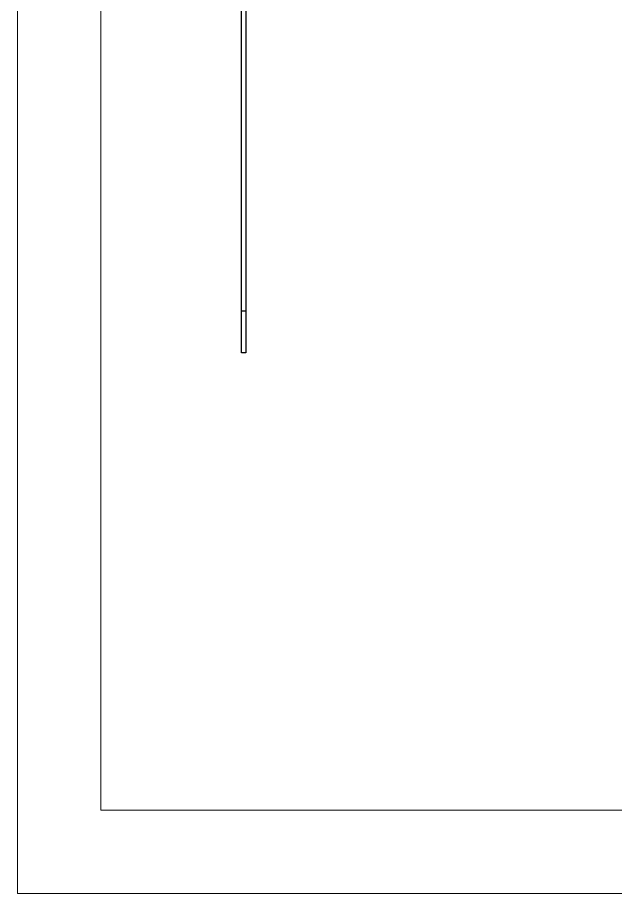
# Paper-space layout 'Cabinet back' of a CAD drawing. Header units: millimetres. Extents: x -5 to 1777, y -5 to 1255.
# Drawn here: x -5 to 426, y -5 to 625 of the extents above; entities that cross this region are included whole.
import ezdxf

# ---------------------------------------------------------------- set-up
doc = ezdxf.new("R2010")
doc.units = ezdxf.units.MM
doc.layers.get('0').update_dxf_attribs({"true_color": 0xc2c2ced6})
doc.layers.add('TitleBlock', color=7, linetype='Continuous')

# ---------------------------------------------------------------- blocks, each defined once
blk = doc.blocks.new('TitleBlock_Cabinet back')
at = {"layer": 'TitleBlock', "lineweight": 0}
for points in [[(-0.79, -0.79, 0), (-0.79, 209.21, 0), (296.21, 209.21, 0), (296.21, -0.79, 0)], [(9.21, 9.21, 0), (9.21, 189.21, 0), (286.21, 189.21, 0), (286.21, 9.21, 0)]]:
    blk.add_polyline3d(points, close=True, dxfattribs=at)

psp = doc.layouts.new('Cabinet back')

# ---------------------------------------------------------------- linework, layer by layer
at = {"linetype": 'Continuous', "lineweight": 30}
for p, q in [((156.568, 414.193), (156.568, 934.193)), ((159.568, 934.193), (159.568, 414.193)), ((156.568, 414.193), (159.568, 414.193)), ((156.568, 384.193), (156.568, 414.193)), ((159.568, 414.193), (159.568, 384.193)), ((159.568, 384.193), (156.568, 384.193))]:
    psp.add_line(p, q, dxfattribs=at)

# ---------------------------------------------------------------- block references
at = {"lineweight": 0, "xscale": 6, "yscale": 6, "zscale": 6}
psp.add_blockref('TitleBlock_Cabinet back', (0, 0), dxfattribs=at)

doc.saveas('drawing.dxf')
